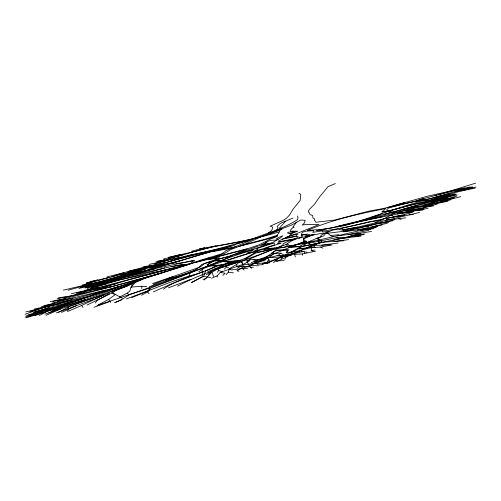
<?xml version="1.0" encoding="UTF-8"?>
<svg xmlns="http://www.w3.org/2000/svg" width="501" height="501" viewBox="0 0 501 501"><rect width="100%" height="100%" fill="white"/><g stroke="black" fill="none" stroke-linecap="round" stroke-linejoin="round"><path stroke-width="0.75" d="M141.77 288.576L141.864 286.259L146.762 286.666M222.018 260.507L228.174 261.365L240.524 260.595L236.804 264.346L236.716 266.263L249.454 266.889M217.146 277.066L217.209 275.813L220.233 272.456L244.081 263.964L249.968 260.652L245.596 260.144L218.298 268.436L218.542 270.446L217.434 272.275M376.163 227.435L343.699 231.781L343.836 230.51L337.618 229.107L331.455 230.454L325.506 233.554L323.84 235.846L317.052 238.125L300.669 245.615M189.178 275.8L189.403 274.442L191.182 271.755M63.602 305.203L141.827 279.226C117.528 289.058 93.086 298.195 68.386 306.956L67.622 311.503L81.625 305.466L104.314 294.707L87.713 299.792L44.921 314.165M313.025 251.051L311.202 250.387L311.703 247.657L320.646 247.074L332.013 244.901M226.139 274.623L228.356 272.106L229.289 268.774L236.804 264.346M165.324 280.322C177.191 274.88 192.854 275.137 201.728 264.44L213.407 261.008L216.789 258.341L204.934 259.981L210.076 257.727L145.396 278.042L135.389 282.545L130.999 287.111L129.815 291.1L127.191 293.154L119.407 297.149M131.287 287.142L132.583 283.466M153.325 291.914L170.196 284.436L203.149 271.674L201.997 276.878L191.426 282.564L203.544 276.471L205.679 270.784L218.517 265.668L236.372 261.754L241.357 262.136L243.511 264.916L253.287 263.595L269.801 262.8M284.812 259.531L285.777 257.307M201.79 271.135L202.855 268.73C226.214 259.687 250.456 253.086 274.191 245.033L274.36 242.885L256.669 248.628L257.946 249.266L253.969 251.158L258.178 251.277L257.069 252.429L273.133 248.934L282.858 247.538L315.549 240.812L377.817 226.477M307.05 252.31L300.099 250.863L286.365 252.654L287.555 250.049L276.082 250.506L271.36 253.362L280.829 253.18L283.497 254.852M193.536 262.58L194.67 260.194M280.372 229.708L278.869 232.859L276.959 235.351L266 238.933L241.964 245.277M475.95 186.967L444.287 195.572L426.176 199.423L425.362 200.838L433.553 201.02L446.998 197.807M95.378 303.017L96.918 300.468L109.381 293.68M345.452 231.418L346.172 230.228L343.774 229.884L357.72 227.116M276.759 229.946L278.024 227.842L277.153 226.496L279.452 224.11L281.957 222.632L292.891 218.135M296.586 222.175L292.897 226.991L294.206 227.222L292.346 228.03L290.937 229.489L290.261 231.136L297.757 231.211L290.686 233.923M285.576 221.217L279.577 227.911L280.873 228.343M286.365 252.654L288.889 249.749L276.734 250.062L276.671 247.751L264.14 249.01L266.3 247.889L281.092 243.192L277.322 243.461L278.976 242.302L293.962 239.083M208.316 275.055L210.614 272.519M281.092 258.842L283.359 256.349L287.63 256.775M204.251 279.996L211.842 272.387L224.235 264.703M273.502 262.762L278.894 257.646L290.129 252.642L294.632 254.326L302.36 253.982L315.586 251.139M267.177 261.553L269.006 259.8L267.747 258.19L256.236 263.413L258.535 264.954L263.445 264.678M374.998 222.638L386.208 217.678L391.287 214.848L393.736 212.581L400.23 213L413.682 211.679M224.248 269.125L226.69 266.864L226.652 265.154L245.02 258.491L256.086 252.047L246.98 253.086L251.421 251.277L254.113 249.316L228.393 257.79L214.816 263.482L151.252 287.862L147.501 291.908L141.589 295.214M222.895 275.312L225.131 273.27L220.233 272.456M243.048 268.223C254.715 263.676 265.887 258.165 275.606 250.3L274.999 248.127L259.199 250.212M278.481 255.159L280.829 253.18M449.979 194.776L388.35 211.09L393.736 212.581L387.636 211.629L381.969 211.948L385.795 208.529C359.223 213.789 332.495 219.607 307.514 230.335L321.404 229.489L330.917 227.93L360.1 220.759L408.96 204.684L472.274 186.835M198.69 271.943L202.855 268.73M305.541 249.348L310.896 245.44L314.728 246.467M98.158 304.89L108.554 299.485L115.512 294.45L122.25 298.283M267.747 258.19L273.095 254.314L295.772 244.789L306.343 241.106L304.827 240.994L303.531 238.695L314.146 234.399L305.197 236.403L307.107 234.975L303.168 234.856L301.364 235.257M268.154 233.046L270.803 231.13L272.237 229.364L272.575 227.041L270.183 226.151L282.933 220.534L286.434 218.298L289.515 215.054L293.179 209.023L300.168 200.387L300.788 194.419L299.072 193.317M265.242 243.098C268.141 240.392 272.369 239.966 276.17 240.192M163.407 289.196C179.07 277.736 199.329 274.961 216.3 265.868L209.731 265.956L207.596 264.804L211.672 261.685L207.389 262.486M212.775 261.102L219.789 260.833L225.719 261.979L230.354 261.66L215.643 268.511L206.237 274.805M115.894 302.328L121.311 299.83L129.709 294.569L149.874 287.987L147.501 291.908L149.054 293.649M249.442 266.275L253.612 263.689M244.162 266.382L236.948 270.822L238.927 271.229M304.001 245.052L310.601 240.987M112.9 292.308L116.501 290.098L127.937 285.795L133.761 282.833L128.532 285.175L114.754 289.947L111.09 291.789L115.512 294.45L109.406 292.759L95.397 298.796M112.03 292.471L115.061 290.636L127.742 285.764M266.958 242.152L261.885 244.695M214.253 260.689L206.963 264.897C218.536 267.509 230.266 261.34 241.996 261.635L242.565 264.071M246.379 258.403L256.086 252.873L273.295 249.022M58.698 312.311L68.386 306.956M291.826 252.241L297.863 248.984L311.703 247.657M319.813 242.359C301.345 251.183 281.625 257.151 262.349 263.958M236.992 268.348L243.511 264.916M212.587 261.39L218.342 258.41L219.156 257.564L207.088 259.43L224.93 253.249L229.953 249.993L246.492 243.473L260.833 236.873M39.297 315.473L49.123 310.407L100.043 292.59L118.537 286.578M177.573 286.19C210.977 268.079 248.69 260.683 283.24 245.171L282.877 243.868L286.541 242.027L296.248 238.401L298.22 236.622L295.465 236.397L297.575 234.493L295.696 234.474L286.628 237.111M110.013 293.905L87.011 305.053M87.85 287.286C117.766 275.45 149.48 268.467 180.022 258.347C197.068 253.143 214.735 250.657 231.794 245.553C190.555 257.458 149.166 270.026 107.477 280.848M254.02 263.012L257.721 261.209L265.06 260.739M253.875 261.992L258.635 259.693L273.095 254.314M123.378 285.201C99.993 294.607 76.096 303.042 51.979 310.476M276.615 261.61L299.266 250.995L320.245 242.672L322.03 241.382L316.77 238.695L321.473 236.622L320.872 235.276L328.963 231.362L322.425 231.976L322.801 230.748L312.862 232.364L313.789 230.56L306.117 231.23L302.886 232.057L301.903 233.078L301.22 235.752L302.278 235.783L302.372 236.522L291.795 240.774L285.983 244.569L289.177 247.15L302.811 246.179L364.427 233.904M234.844 254.646L258.366 246.029M262.305 236.178L291.444 225.131L300.681 220.02L305.228 220.352L304.176 223.252L302.203 225.024L306.424 224.448L319.037 224.542L295.577 234.036L289.365 235.89M61.554 312.405L76.246 305.742L94.37 299.103M202.999 279.533L206.45 278.017M211.566 278.299L217.209 275.813M253.374 238.52C268.298 232.683 283.961 228.425 297.55 219.626L297.97 217.785L297.569 215.956M46.161 315.279L60.734 308.935M335.351 183.554L328.117 186.629L319.694 196.755L314.734 203.945L309.443 209.355L308.14 211.704L309.311 212.737L310.025 214.522L312.712 215.668L312.918 217.979L314.572 218.787L314.221 220.277L315.323 221.098L315.818 222.269L334.706 220.052L368.304 211.259L383.866 208.441L427.328 196.26L464.966 187.762M267.922 262.856L277.41 258.829M225.387 264.071L231.462 261.509L240.524 260.595M114.435 302.71L121.311 299.83M131.769 297.632C153.005 288.908 174.229 279.84 196.505 274.085M282.032 229.12C261.929 238.013 240.048 241.851 218.568 245.816C197.319 249.78 176.978 257.464 155.855 261.979M251.264 262.63L258.635 259.693M48.666 312.787L62.694 307.219M168.411 287.837L190.931 279.32M290.993 246.905L303.7 241.864L308.879 243.192L335.983 237.825L343.354 237.299M153.4 284.311L172.945 276.596L200.438 266.908L204.54 263.488L210.689 261.309L246.404 251.433L271.68 243.142L280.541 237.862L282.865 235.733L278.374 237.587L276.064 239.146L278.161 239.184M207.809 271.58L215.643 268.511M230.923 255.667L247.243 249.103L207.596 259.374M90.499 288.507L120.497 279.74L149.373 273.715L181.412 265.893L183.992 264.897L181.105 264.804L171.104 266.77M212.693 270.346L226.652 265.154M126.415 298.878L148.164 290.812M35.277 315.53L49.123 310.407M149.361 286.672L196.023 269.807M25.05 314.296L42.591 307.865L118.048 286.797L183.303 266.175L201.014 260.125M94.119 307.251L109.068 301.809M56.388 312.831L76.246 305.742M371.61 217.378L381.906 213.695M111.773 276.784C128.92 270.634 146.693 266.332 164.51 262.63M112.362 280.259L120.597 277.41M152.567 283.535L172.945 276.596M129.458 274.561L145.735 269.075M26.127 317.841L85.189 299.611M31.438 314.766L100.043 292.59M96.975 305.616C141.094 290.693 185.151 275.45 228.205 257.708L232.401 255.598L216.069 259.819L215.236 260.564L220.872 260.501M438.187 194.808L475.612 183.159M33.085 312.799L48.465 307.789L71.58 301.658M139.554 272.832L155.667 267.622M220.697 249.498L235 245.027L235.364 244.369L253.506 239.109L225.669 250.788L224.354 252.166L221.235 253.994L199.937 260.401M124.855 284.787L136.159 281.18M290.023 233.735L294.507 231.775L288.419 232.207L287.417 232.965L291.425 234.136L289.897 235.727L278.086 241.263L280.335 241.451L295.327 238.745M228.112 260.063L251.565 252.617M29.597 315.398L64.366 304.959M82.126 285.094C119 274.504 156.418 265.937 193.035 254.37C213.169 250.5 232.915 244.92 252.523 238.889M96.881 289.365L129.552 279.602L172.964 268.185M29.816 311.747L42.591 307.865M404.921 202.417L387.743 207.633L414.615 201.327L423.79 198.54M176.177 263.47L182.521 262.774L193.411 260.445L191.232 263.025L187.656 264.209L177.861 265.373L164.835 267.947L152.667 271.605L122.538 279.044M359.399 221.079L402.209 209.449L454.589 193.881M34.231 312.048L48.465 307.789M54.277 308.979L66.401 305.366M434.066 198.897L449.936 194.219M256.067 251.126L258.86 250.318M338.112 226.346L392.183 213.689L457.062 196.01M68.142 290.211C109.475 278.769 151.327 268.905 193.43 260.708M27.918 314.878L52.705 307.758M127.31 274.811L136.767 272.112M52.887 301.496C90.349 292.452 127.636 282.595 164.647 271.799M85.164 285.532L98.991 282.069L144.52 268.931L121.593 274.623M155.072 268.73L130.46 275.694L88.214 285.939M154.646 263.983L167.835 260.301L193.035 254.37M128.394 271.999C143.931 267.653 159.907 264.597 175.907 262.906L177.373 263.626M96.01 284.844L128.356 276.377L164.835 267.947M56.995 298.884L113.163 286.409L160.677 273.289M278.944 231.938C253.011 240.023 226.176 244.187 199.486 248.803M122.163 276.477L91.846 284.756L80.611 287.349M152.567 268.43C175.745 263.106 197.995 254.621 221.141 249.323M402.209 209.449L447.781 197.782M191.47 251.283L204.64 247.763M215.831 245.847L195.34 251.345L168.417 257.314M163.439 259.08L180.441 254.546M166.67 269.72L100.156 287.123L71.386 293.736M41.52 306.787L54.972 303.199L71.311 299.704M436.841 195.089L420.471 199.461L415.035 201.452L425.142 199.655M195.428 262.562L204.909 260.057M210.157 258.428L249.072 248.239L259.361 244.732L270.001 239.271L275.876 237.098L277.704 235.758L269.269 238.626L238.225 246.642M86.141 282.902L108.955 277.435M86.98 285.827L100.476 282.313M84.945 288.044L122.125 279.082L97.57 285.432L90.982 286.697M455.778 194.451L426.276 202.135C411.196 203.982 396.967 209.762 381.969 211.948M359.298 221.461L345.352 225.112L339.684 225.989M404.814 215.192C378.543 218.812 353.055 226.94 326.846 230.473L326.364 230.128L316.363 230.548L342.433 226.07L358.929 221.567L397.011 214.015L437.229 204.195M86.485 283.347L94.063 281.393M343.699 231.781L394.588 219.795M343.085 238.388L354.883 236.76L364.152 234.368M392.183 213.689L451.044 199.749M25.238 317.158L37.575 314.002M106.819 276.984L123.503 272.738M422.744 203.274L457.006 194.839M197.763 261.553L206.637 259.305M460.72 196.68L439.615 202.035L424.297 205.16M455.252 191.639L472.806 187.224M25.795 311.929L86.448 296.98M433.346 197.682L448.257 193.95M102.655 287.048L117.021 283.46M169.833 261.309L215.743 249.874M470.07 186.954L434.956 195.634M384.236 214.365L415.191 206.656L420.734 206.744L431.004 205.873M25.952 315.974L42.009 311.998M332.921 240.348L360.758 233.76M159.262 265.881L182.251 260.244M443.341 197.131L456.029 194.037M64.241 297.675L84.744 292.697M419.519 212.443L358.209 226.94L343.191 229.777L341.081 228.318M52.718 302.917L105.761 290.023M78.907 288.394L107.27 282.207M87.274 288.507L106.231 283.929M181.412 265.893L189.597 263.946M382.701 222.212L342.465 231.412L325.506 233.554M357.094 230.053L387.254 223.302M167.835 260.301L149.166 264.415M340.824 228.544L369.538 221.774L383.04 219.87M76.478 293.555L96.868 288.751L113.163 286.409M149.448 268.26L157.759 266.313L149.73 267.797M63.351 290.142L90.512 283.791M420.734 206.744L435.482 203.287M168.43 258.309L182.708 254.99M90.13 281.631L97.708 279.877M439.853 201.001L454.67 197.557M149.373 273.715L187.092 264.991M159.919 261.603L180.686 257.32M249.216 259.293L253.75 259.781L262.392 259.061L277.047 255.754L286.779 255.009L303.882 251.458M386.816 218.442L410.144 213.226M269.018 249.88L275.049 248.527M43.913 305.679L54.972 303.199M296.022 236.441L282.195 239.096M431.292 202.229L442.508 199.78M357.019 222.187L381.937 216.758M83.999 285.307L98.991 282.069M427.829 200.801L442.633 197.67M298.922 238.094L320.703 233.485L327.285 233.046L330.616 235.526L333.24 236.773M128.838 271.266L137.712 269.406M313.732 234.537L307.846 235.771L309.781 234.725L307.564 234.086L301.915 234.8M84.6 290.392L100.156 287.123M34.394 308.985L60.014 303.662M85.333 287.411L94.971 285.426M337.311 235.883L348.439 234.474L368.842 230.285M76.916 292.828L96.868 288.751M57.659 301.088L73.209 297.945M460.851 191.013L475.255 188.119M434.799 203.907L447.9 201.27M314.215 241.1L283.647 247.25L277.241 248.083M348.258 236.553L355.503 235.088M400.23 213L416.976 210.545L427.948 208.385M259.343 245.715L270.227 243.624M233.66 247.719L212.649 251.64M219.632 249.742L236.585 246.567M143.123 266.92L151.164 265.43M298.934 238.075L300.318 237.818M372.832 226.734L382.081 225.012M50.232 301.571L65.531 298.721M426.176 199.423L410.269 202.479L388.857 207.877L386.947 209.305L386.872 210.22L389.095 210.714M285.013 238.144L295.158 236.334M305.911 236.309L310.119 235.564L303.337 238.789L303.7 241.864M261.791 244.713L271.83 242.941M424.028 207.514L433.628 205.848M384.593 222.143L392.84 220.791M157.677 261.121L164.835 259.938M58.254 297.938L65.418 296.755M348.439 234.474L355.384 234.023L371.523 231.431M406.969 210.483L423.94 208.291M412.912 210.426L424.021 208.798M360.877 230.523L373.928 228.6M313.851 245.371L321.786 245.189L338.062 243.004M315.63 247.381L298.865 248.596L301.934 246.561L324.435 242.077L334.524 241.376L348.621 239.628M385.288 220.334L405.829 217.822M397.011 214.015L412.649 212.123M247.626 268.649L242.44 268.599L231.186 269.958L229.289 268.774M379.927 223.34L388.908 222.344M330.616 235.526L338.939 234.712M354.883 236.76L360.808 236.209M311.202 250.387L314.772 250.074M416.976 210.545L422.869 210.069M409.079 214.866L413.425 214.522M130.999 287.111L141.864 286.259M334.524 241.376L343.855 240.787M321.786 245.189L330.666 244.713M295.346 256.957L294.632 254.326L290.68 252.329L301.02 246.642L288.776 247.287L289.24 245.402L287.361 243.981L269.237 250.738L249.673 258.998L246.755 261.747L250.675 267.277L253.362 267.146M391.287 214.848L393.291 216.357L401.025 216M442.959 197.77L447.913 197.569M275.393 260.902L284.148 260.633M266.407 257.332L277.986 257.883M355.384 234.023L360.801 234.318M249.648 265.298L258.228 265.824M286.779 255.009L291.344 255.447M277.047 255.754L283.359 256.349M228.356 272.106L233.491 272.87M203.544 276.471L210.652 277.535M335.983 237.825L339.346 238.351M262.392 259.061L265.993 259.837M245.02 258.491L247.801 259.092M263.795 262.831L267.722 263.695M365.924 225.845L368.561 226.433M398.533 218.73L401.107 219.413M366.813 228.694L370.64 229.727M218.542 270.446L222.306 271.699M253.75 259.781L257.721 261.209M317.052 238.125L319.168 239.015L318.072 240.994L319.494 242.334M320.646 247.074L322.963 248.189M226.69 266.864L228.681 267.885M305.591 241.156L308.879 243.192L310.896 245.44M242.44 268.599L244.15 270.083M127.191 293.154L128.782 294.575M250.675 267.277L251.489 268.342M108.554 299.485L110.721 302.372M81.625 305.466L83.016 307.476M433.553 201.02L434.48 202.536M393.291 216.357L394.011 217.71M211.842 272.387L213.808 276.627M386.208 217.678L386.835 219.676M269.006 259.8L269.363 260.983M302.36 253.982L302.692 255.209M304.583 252.072L304.74 253.086"/></g></svg>
